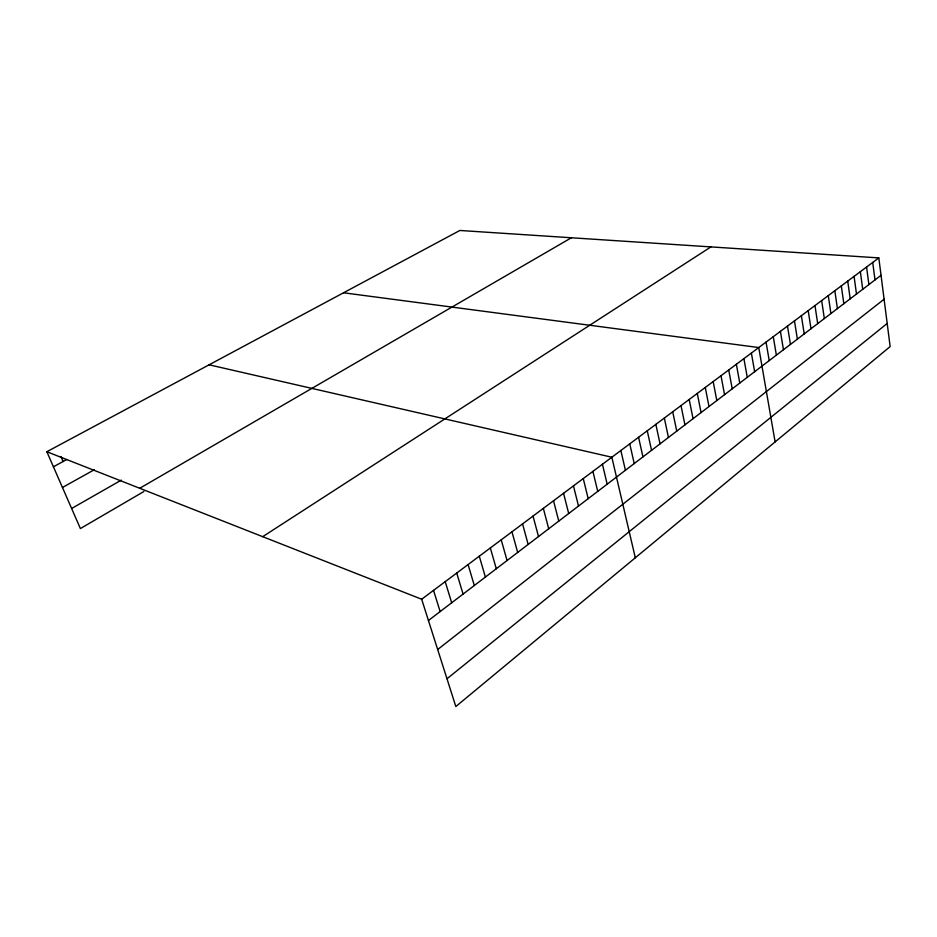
<?xml version="1.0" encoding="UTF-8"?>
<svg xmlns="http://www.w3.org/2000/svg" width="937" height="937" viewBox="0 0 937 937"><rect width="100%" height="100%" fill="white"/><g stroke="black" fill="none" stroke-linecap="round" stroke-linejoin="round"><path stroke-width="1.41" d="M446.996 678.775L887.198 323.441M437.684 649.528L884.095 299.219M428.432 620.505L881.038 275.314M421.662 599.235L878.812 257.898L890.15 346.573L455.827 706.533L421.662 599.235L46.85 451.728L459.868 230.467L878.812 257.898M262.7 536.678L710.902 246.911M143.888 491.515L80.383 528.562L46.85 451.728M139.73 488.282L571.371 237.775M71.622 508.486L121.306 480.131M62.463 487.486L94.332 469.718M53.421 466.79L66.679 459.563M343.539 292.789L758.759 347.545L775.122 441.901M209.115 364.809L611.849 457.233L635.309 557.773M60.928 456.518L63.095 461.531M433.526 590.38L440.144 611.568M445.204 581.654L451.693 602.76M456.729 573.057L463.077 594.081M468.09 564.578L474.309 585.52M479.287 556.215L485.378 577.075M490.332 547.958L496.294 568.747M501.225 539.829L507.058 560.537M511.965 531.806L517.681 552.432M522.565 523.9L528.163 544.444M533.024 516.088L538.506 536.561M543.343 508.381L548.707 528.784M553.521 500.791L558.768 521.101M563.559 493.284L568.7 513.523M573.467 485.893L578.504 506.05M583.259 478.584L588.19 498.671M592.91 471.37L597.736 491.386M602.444 464.26L607.176 484.183M620.868 450.498L625.412 470.28M629.769 443.845L634.22 463.557M638.577 437.286L642.934 456.916M647.268 430.786L651.543 450.346M655.853 424.379L660.046 443.869M664.333 418.043L668.444 437.462M672.719 411.788L676.748 431.125M681 405.604L684.947 424.871M689.187 399.49L693.052 418.687M697.28 393.446L701.075 412.573M705.28 387.473L708.993 406.529M713.186 381.57L716.817 400.567M720.998 375.737L724.559 394.664M728.717 369.974L732.219 388.82M736.353 364.27L739.785 383.057M743.908 358.637L747.269 377.342M751.369 353.062L754.66 371.708M766.056 342.099L769.218 360.604M773.271 336.711L776.375 355.146M780.416 331.37L783.449 349.747M787.478 326.099L790.453 344.406M794.459 320.887L797.375 339.124M801.369 315.722L804.227 333.9M808.209 310.627L810.997 328.735M814.967 305.579L817.708 323.616M821.655 300.578L824.337 318.557M828.285 295.635L830.908 313.555M834.832 290.751L837.409 308.601M841.309 285.902L843.839 303.693M847.727 281.123L850.199 298.844M854.076 276.38L856.488 294.042M860.353 271.683L862.719 289.287M866.573 267.045L868.892 284.59M872.722 262.454L874.994 279.929"/></g></svg>
